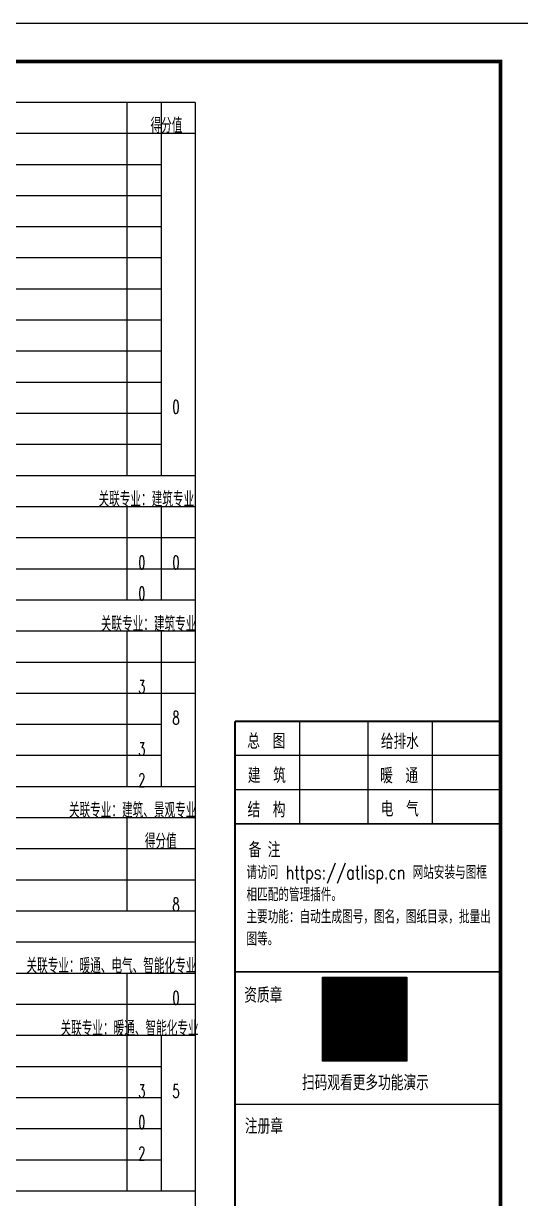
# Model space of a CAD drawing. Extents: x 239 to 336639, y 119 to 59519.
# Drawn here: x 154863 to 167964, y 28542 to 59519 of the extents above; entities that cross this region are included whole.
import ezdxf
from ezdxf.enums import TextEntityAlignment as Align

# ---------------------------------------------------------------- set-up
doc = ezdxf.new("R2010")
doc.units = 0
doc.header["$LTSCALE"] = 1000
doc.header["$MEASUREMENT"] = 0
for name, color, linetype in [('A-ANNO-TEXT', 7, 'Continuous'), ('TK', 4, 'Continuous'), ('石家庄审图', 6, 'Continuous'), ('辅助线', 8, 'Continuous')]:
    doc.layers.add(name, color=color, linetype=linetype)
doc.layers.add('noprint', color=7, linetype='Continuous', plot=False)
doc.styles.add('_THVAC_SERIAL', font='SIMPLEX', dxfattribs={"width": 0.8, "height": 3.5, "bigfont": 'HZTXT'})
doc.styles.add('HZTXT', font='TXT.SHX', dxfattribs={"width": 0.7, "height": 350, "bigfont": 'hztxt.shx'})
doc.styles.add('HZTXT1', font='romans.shx', dxfattribs={"width": 0.7, "bigfont": 'GBHZFS.SHX'})
doc.styles.add('黑体', font='simhei.ttf', dxfattribs={"height": 280})

# ---------------------------------------------------------------- blocks, each defined once
blk = doc.blocks.new('qr-212579481520', base_point=(62048, 19224))
at = {"color": 18, "true_color": 0x000000, "const_width": 100}
for points in [[(62048, 19174), (62148, 19174)], [(62048, 19074), (62148, 19074)], [(62148, 19174), (62248, 19174)], [(62248, 19174), (62348, 19174)], [(62348, 19174), (62448, 19174)], [(62448, 19174), (62548, 19174)], [(62548, 19174), (62648, 19174)], [(62648, 19174), (62748, 19174)], [(62648, 19074), (62748, 19074)], [(62848, 19074), (62948, 19074)], [(62948, 19174), (63048, 19174)], [(62948, 19074), (63048, 19074)], [(63048, 19174), (63148, 19174)], [(63248, 19074), (63348, 19074)], [(63348, 19174), (63448, 19174)], [(63448, 19174), (63548, 19174)], [(63448, 19074), (63548, 19074)], [(63548, 19174), (63648, 19174)], [(63648, 19174), (63748, 19174)], [(63748, 19174), (63848, 19174)], [(63748, 19074), (63848, 19074)], [(63848, 19174), (63948, 19174)], [(63948, 19174), (64048, 19174)], [(64048, 19074), (64148, 19074)], [(64148, 19174), (64248, 19174)], [(64148, 19074), (64248, 19074)], [(64248, 19174), (64348, 19174)], [(64348, 19174), (64448, 19174)], [(64348, 19074), (64448, 19074)], [(64548, 19174), (64648, 19174)], [(64548, 19074), (64648, 19074)], [(64648, 19174), (64748, 19174)], [(64848, 19074), (64948, 19074)], [(65048, 19174), (65148, 19174)], [(65048, 19074), (65148, 19074)], [(65148, 19174), (65248, 19174)], [(65248, 19174), (65348, 19174)], [(65348, 19174), (65448, 19174)], [(65448, 19174), (65548, 19174)], [(65548, 19174), (65648, 19174)], [(65648, 19174), (65748, 19174)], [(65648, 19074), (65748, 19074)], [(62048, 18974), (62148, 18974)], [(62048, 18874), (62148, 18874)], [(62048, 18774), (62148, 18774)], [(62048, 18674), (62148, 18674)], [(62048, 18574), (62148, 18574)], [(62148, 18574), (62248, 18574)], [(62248, 18974), (62348, 18974)], [(62248, 18874), (62348, 18874)], [(62248, 18774), (62348, 18774)], [(62248, 18574), (62348, 18574)], [(62348, 18974), (62448, 18974)], [(62348, 18874), (62448, 18874)], [(62348, 18774), (62448, 18774)], [(62348, 18574), (62448, 18574)], [(62448, 18974), (62548, 18974)], [(62448, 18874), (62548, 18874)], [(62448, 18774), (62548, 18774)], [(62448, 18574), (62548, 18574)], [(62548, 18574), (62648, 18574)], [(62648, 18974), (62748, 18974)], [(62648, 18874), (62748, 18874)], [(62648, 18774), (62748, 18774)], [(62648, 18674), (62748, 18674)], [(62648, 18574), (62748, 18574)], [(62848, 18974), (62948, 18974)], [(62848, 18874), (62948, 18874)], [(62848, 18774), (62948, 18774)], [(62848, 18674), (62948, 18674)], [(62848, 18574), (62948, 18574)], [(62948, 18674), (63048, 18674)], [(63048, 18974), (63148, 18974)], [(63048, 18574), (63148, 18574)], [(63148, 18974), (63248, 18974)], [(63148, 18874), (63248, 18874)], [(63148, 18674), (63248, 18674)], [(63248, 18974), (63348, 18974)], [(63248, 18674), (63348, 18674)], [(63248, 18574), (63348, 18574)], [(63348, 18974), (63448, 18974)], [(63348, 18874), (63448, 18874)], [(63448, 18874), (63548, 18874)], [(63448, 18674), (63548, 18674)], [(63448, 18574), (63548, 18574)], [(63548, 18974), (63648, 18974)], [(63548, 18874), (63648, 18874)], [(63548, 18774), (63648, 18774)], [(63648, 18774), (63748, 18774)], [(63648, 18574), (63748, 18574)], [(63748, 18874), (63848, 18874)], [(63748, 18674), (63848, 18674)], [(63848, 18974), (63948, 18974)], [(63848, 18874), (63948, 18874)], [(63848, 18674), (63948, 18674)], [(63848, 18574), (63948, 18574)], [(63948, 18974), (64048, 18974)], [(64048, 18874), (64148, 18874)], [(64048, 18774), (64148, 18774)], [(64048, 18574), (64148, 18574)], [(64148, 18974), (64248, 18974)], [(64248, 18974), (64348, 18974)], [(64248, 18874), (64348, 18874)], [(64248, 18774), (64348, 18774)], [(64248, 18674), (64348, 18674)], [(64248, 18574), (64348, 18574)], [(64348, 18874), (64448, 18874)], [(64448, 18674), (64548, 18674)], [(64448, 18574), (64548, 18574)], [(64548, 18974), (64648, 18974)], [(64548, 18774), (64648, 18774)], [(64648, 18974), (64748, 18974)], [(64648, 18774), (64748, 18774)], [(64648, 18574), (64748, 18574)], [(64748, 18974), (64848, 18974)], [(64748, 18874), (64848, 18874)], [(64848, 18974), (64948, 18974)], [(64848, 18774), (64948, 18774)], [(64848, 18674), (64948, 18674)], [(64848, 18574), (64948, 18574)], [(65048, 18974), (65148, 18974)], [(65048, 18874), (65148, 18874)], [(65048, 18774), (65148, 18774)], [(65048, 18674), (65148, 18674)], [(65048, 18574), (65148, 18574)], [(65148, 18574), (65248, 18574)], [(65248, 18974), (65348, 18974)], [(65248, 18874), (65348, 18874)], [(65248, 18774), (65348, 18774)], [(65248, 18574), (65348, 18574)], [(65348, 18974), (65448, 18974)], [(65348, 18874), (65448, 18874)], [(65348, 18774), (65448, 18774)], [(65348, 18574), (65448, 18574)], [(65448, 18974), (65548, 18974)], [(65448, 18874), (65548, 18874)], [(65448, 18774), (65548, 18774)], [(65448, 18574), (65548, 18574)], [(65548, 18574), (65648, 18574)], [(65648, 18974), (65748, 18974)], [(65648, 18874), (65748, 18874)], [(65648, 18774), (65748, 18774)], [(65648, 18674), (65748, 18674)], [(65648, 18574), (65748, 18574)], [(62048, 18274), (62148, 18274)], [(62148, 18274), (62248, 18274)], [(62148, 18074), (62248, 18074)], [(62248, 18374), (62348, 18374)], [(62248, 18274), (62348, 18274)], [(62248, 18174), (62348, 18174)], [(62348, 18274), (62448, 18274)], [(62348, 18074), (62448, 18074)], [(62548, 18374), (62648, 18374)], [(62548, 18274), (62648, 18274)], [(62548, 18174), (62648, 18174)], [(62548, 18074), (62648, 18074)], [(62648, 18374), (62748, 18374)], [(62648, 18174), (62748, 18174)], [(62748, 18374), (62848, 18374)], [(62748, 18274), (62848, 18274)], [(62748, 18074), (62848, 18074)], [(62848, 18374), (62948, 18374)], [(62848, 18174), (62948, 18174)], [(62848, 18074), (62948, 18074)], [(62948, 18074), (63048, 18074)], [(63048, 18174), (63148, 18174)], [(63148, 18474), (63248, 18474)], [(63148, 18174), (63248, 18174)], [(63248, 18174), (63348, 18174)], [(63348, 18174), (63448, 18174)], [(63448, 18374), (63548, 18374)], [(63448, 18074), (63548, 18074)], [(63548, 18474), (63648, 18474)], [(63548, 18274), (63648, 18274)], [(63648, 18474), (63748, 18474)], [(63648, 18274), (63748, 18274)], [(63748, 18374), (63848, 18374)], [(63748, 18274), (63848, 18274)], [(63748, 18174), (63848, 18174)], [(63748, 18074), (63848, 18074)], [(63848, 18474), (63948, 18474)], [(63848, 18074), (63948, 18074)], [(63948, 18474), (64048, 18474)], [(63948, 18374), (64048, 18374)], [(63948, 18274), (64048, 18274)], [(63948, 18074), (64048, 18074)], [(64048, 18374), (64148, 18374)], [(64048, 18274), (64148, 18274)], [(64048, 18074), (64148, 18074)], [(64148, 18474), (64248, 18474)], [(64148, 18374), (64248, 18374)], [(64148, 18274), (64248, 18274)], [(64148, 18174), (64248, 18174)], [(64148, 18074), (64248, 18074)], [(64248, 18474), (64348, 18474)], [(64248, 18374), (64348, 18374)], [(64248, 18074), (64348, 18074)], [(64348, 18174), (64448, 18174)], [(64348, 18074), (64448, 18074)], [(64448, 18474), (64548, 18474)], [(64448, 18374), (64548, 18374)], [(64448, 18274), (64548, 18274)], [(64448, 18174), (64548, 18174)], [(64448, 18074), (64548, 18074)], [(64548, 18374), (64648, 18374)], [(64548, 18274), (64648, 18274)], [(64648, 18474), (64748, 18474)], [(64648, 18374), (64748, 18374)], [(64648, 18274), (64748, 18274)], [(64648, 18074), (64748, 18074)], [(64748, 18474), (64848, 18474)], [(64748, 18074), (64848, 18074)], [(64848, 18474), (64948, 18474)], [(64848, 18374), (64948, 18374)], [(64848, 18274), (64948, 18274)], [(64848, 18174), (64948, 18174)], [(64848, 18074), (64948, 18074)], [(64948, 18374), (65048, 18374)], [(64948, 18274), (65048, 18274)], [(64948, 18174), (65048, 18174)], [(65048, 18174), (65148, 18174)], [(65148, 18374), (65248, 18374)], [(65248, 18374), (65348, 18374)], [(65248, 18174), (65348, 18174)], [(65348, 18374), (65448, 18374)], [(65348, 18274), (65448, 18274)], [(65348, 18174), (65448, 18174)], [(65348, 18074), (65448, 18074)], [(65448, 18374), (65548, 18374)], [(65548, 18374), (65648, 18374)], [(65548, 18174), (65648, 18174)], [(65548, 18074), (65648, 18074)], [(65648, 18274), (65748, 18274)], [(65648, 18174), (65748, 18174)], [(62048, 17574), (62148, 17574)], [(62148, 17974), (62248, 17974)], [(62148, 17874), (62248, 17874)], [(62148, 17574), (62248, 17574)], [(62248, 17874), (62348, 17874)], [(62248, 17674), (62348, 17674)], [(62248, 17574), (62348, 17574)], [(62348, 17974), (62448, 17974)], [(62348, 17774), (62448, 17774)], [(62348, 17674), (62448, 17674)], [(62448, 17974), (62548, 17974)], [(62448, 17774), (62548, 17774)], [(62448, 17674), (62548, 17674)], [(62548, 17874), (62648, 17874)], [(62648, 17974), (62748, 17974)], [(62648, 17774), (62748, 17774)], [(62648, 17574), (62748, 17574)], [(62748, 17774), (62848, 17774)], [(62748, 17574), (62848, 17574)], [(62848, 17774), (62948, 17774)], [(62848, 17674), (62948, 17674)], [(62948, 17974), (63048, 17974)], [(62948, 17874), (63048, 17874)], [(62948, 17774), (63048, 17774)], [(62948, 17674), (63048, 17674)], [(62948, 17574), (63048, 17574)], [(63048, 17974), (63148, 17974)], [(63048, 17574), (63148, 17574)], [(63248, 17874), (63348, 17874)], [(63248, 17774), (63348, 17774)], [(63248, 17674), (63348, 17674)], [(63348, 17574), (63448, 17574)], [(63448, 17974), (63548, 17974)], [(63448, 17774), (63548, 17774)], [(63448, 17574), (63548, 17574)], [(63548, 17774), (63648, 17774)], [(63648, 17874), (63748, 17874)], [(63648, 17674), (63748, 17674)], [(63748, 17574), (63848, 17574)], [(63848, 17974), (63948, 17974)], [(63848, 17574), (63948, 17574)], [(63948, 17974), (64048, 17974)], [(63948, 17874), (64048, 17874)], [(64048, 17974), (64148, 17974)], [(64048, 17674), (64148, 17674)], [(64148, 17774), (64248, 17774)], [(64148, 17674), (64248, 17674)], [(64248, 17974), (64348, 17974)], [(64248, 17874), (64348, 17874)], [(64248, 17674), (64348, 17674)], [(64348, 17974), (64448, 17974)], [(64348, 17874), (64448, 17874)], [(64348, 17674), (64448, 17674)], [(64348, 17574), (64448, 17574)], [(64448, 17974), (64548, 17974)], [(64448, 17874), (64548, 17874)], [(64448, 17774), (64548, 17774)], [(64448, 17574), (64548, 17574)], [(64648, 17874), (64748, 17874)], [(64648, 17774), (64748, 17774)], [(64748, 17874), (64848, 17874)], [(64748, 17774), (64848, 17774)], [(64848, 17974), (64948, 17974)], [(64848, 17874), (64948, 17874)], [(64848, 17674), (64948, 17674)], [(64848, 17574), (64948, 17574)], [(64948, 17874), (65048, 17874)], [(64948, 17774), (65048, 17774)], [(65048, 17974), (65148, 17974)], [(65048, 17874), (65148, 17874)], [(65048, 17774), (65148, 17774)], [(65048, 17674), (65148, 17674)], [(65048, 17574), (65148, 17574)], [(65148, 17974), (65248, 17974)], [(65148, 17874), (65248, 17874)], [(65148, 17674), (65248, 17674)], [(65148, 17574), (65248, 17574)], [(65248, 17674), (65348, 17674)], [(65348, 17974), (65448, 17974)], [(65348, 17774), (65448, 17774)], [(65348, 17674), (65448, 17674)], [(65448, 17874), (65548, 17874)], [(65448, 17774), (65548, 17774)], [(65548, 17974), (65648, 17974)], [(65548, 17674), (65648, 17674)], [(65548, 17574), (65648, 17574)], [(65648, 17874), (65748, 17874)], [(65648, 17774), (65748, 17774)], [(65648, 17574), (65748, 17574)], [(62048, 17474), (62148, 17474)], [(62048, 17274), (62148, 17274)], [(62048, 17174), (62148, 17174)], [(62148, 17374), (62248, 17374)], [(62148, 17274), (62248, 17274)], [(62148, 17074), (62248, 17074)], [(62248, 17174), (62348, 17174)], [(62348, 17474), (62448, 17474)], [(62348, 17174), (62448, 17174)], [(62348, 17074), (62448, 17074)], [(62448, 17274), (62548, 17274)], [(62548, 17474), (62648, 17474)], [(62548, 17074), (62648, 17074)], [(62648, 17374), (62748, 17374)], [(62648, 17174), (62748, 17174)], [(62748, 17474), (62848, 17474)], [(62848, 17474), (62948, 17474)], [(62848, 17174), (62948, 17174)], [(62948, 17374), (63048, 17374)], [(62948, 17274), (63048, 17274)], [(62948, 17174), (63048, 17174)], [(63048, 17474), (63148, 17474)], [(63048, 17274), (63148, 17274)], [(63048, 17074), (63148, 17074)], [(63148, 17474), (63248, 17474)], [(63148, 17374), (63248, 17374)], [(63148, 17174), (63248, 17174)], [(63248, 17474), (63348, 17474)], [(63248, 17174), (63348, 17174)], [(63248, 17074), (63348, 17074)], [(63348, 17274), (63448, 17274)], [(63348, 17174), (63448, 17174)], [(63448, 17474), (63548, 17474)], [(63448, 17174), (63548, 17174)], [(63448, 17074), (63548, 17074)], [(63548, 17474), (63648, 17474)], [(63548, 17374), (63648, 17374)], [(63548, 17274), (63648, 17274)], [(63548, 17174), (63648, 17174)], [(63548, 17074), (63648, 17074)], [(63648, 17374), (63748, 17374)], [(63648, 17174), (63748, 17174)], [(63648, 17074), (63748, 17074)], [(63748, 17374), (63848, 17374)], [(63848, 17274), (63948, 17274)], [(63848, 17174), (63948, 17174)], [(63848, 17074), (63948, 17074)], [(63948, 17374), (64048, 17374)], [(63948, 17274), (64048, 17274)], [(63948, 17174), (64048, 17174)], [(64048, 17474), (64148, 17474)], [(64048, 17374), (64148, 17374)], [(64048, 17274), (64148, 17274)], [(64048, 17074), (64148, 17074)], [(64148, 17374), (64248, 17374)], [(64148, 17274), (64248, 17274)], [(64248, 17374), (64348, 17374)], [(64348, 17374), (64448, 17374)], [(64348, 17274), (64448, 17274)], [(64348, 17174), (64448, 17174)], [(64448, 17474), (64548, 17474)], [(64448, 17074), (64548, 17074)], [(64548, 17374), (64648, 17374)], [(64548, 17174), (64648, 17174)], [(64548, 17074), (64648, 17074)], [(64648, 17274), (64748, 17274)], [(64648, 17174), (64748, 17174)], [(64748, 17474), (64848, 17474)], [(64748, 17374), (64848, 17374)], [(64748, 17074), (64848, 17074)], [(64848, 17474), (64948, 17474)], [(64848, 17374), (64948, 17374)], [(64848, 17274), (64948, 17274)], [(64848, 17174), (64948, 17174)], [(64948, 17274), (65048, 17274)], [(64948, 17174), (65048, 17174)], [(65048, 17474), (65148, 17474)], [(65048, 17174), (65148, 17174)], [(65048, 17074), (65148, 17074)], [(65148, 17474), (65248, 17474)], [(65148, 17374), (65248, 17374)], [(65148, 17274), (65248, 17274)], [(65148, 17074), (65248, 17074)], [(65248, 17274), (65348, 17274)], [(65348, 17274), (65448, 17274)], [(65348, 17174), (65448, 17174)], [(65348, 17074), (65448, 17074)], [(65448, 17074), (65548, 17074)], [(65548, 17174), (65648, 17174)], [(65648, 17474), (65748, 17474)], [(65648, 17374), (65748, 17374)], [(65648, 17274), (65748, 17274)], [(65648, 17074), (65748, 17074)], [(62048, 16874), (62148, 16874)], [(62048, 16774), (62148, 16774)], [(62048, 16574), (62148, 16574)], [(62148, 16974), (62248, 16974)], [(62148, 16774), (62248, 16774)], [(62148, 16674), (62248, 16674)], [(62148, 16574), (62248, 16574)], [(62248, 16674), (62348, 16674)], [(62248, 16474), (62348, 16474)], [(62348, 16974), (62448, 16974)], [(62348, 16874), (62448, 16874)], [(62348, 16674), (62448, 16674)], [(62348, 16574), (62448, 16574)], [(62348, 16474), (62448, 16474)], [(62448, 16974), (62548, 16974)], [(62448, 16874), (62548, 16874)], [(62448, 16774), (62548, 16774)], [(62448, 16474), (62548, 16474)], [(62548, 16874), (62648, 16874)], [(62548, 16674), (62648, 16674)], [(62548, 16474), (62648, 16474)], [(62648, 16974), (62748, 16974)], [(62648, 16774), (62748, 16774)], [(62648, 16574), (62748, 16574)], [(62748, 16674), (62848, 16674)], [(62748, 16574), (62848, 16574)], [(62748, 16474), (62848, 16474)], [(62848, 16974), (62948, 16974)], [(62848, 16874), (62948, 16874)], [(62848, 16774), (62948, 16774)], [(62848, 16674), (62948, 16674)], [(62948, 16574), (63048, 16574)], [(62948, 16474), (63048, 16474)], [(63048, 16774), (63148, 16774)], [(63048, 16674), (63148, 16674)], [(63048, 16574), (63148, 16574)], [(63148, 16974), (63248, 16974)], [(63148, 16774), (63248, 16774)], [(63148, 16674), (63248, 16674)], [(63148, 16574), (63248, 16574)], [(63148, 16474), (63248, 16474)], [(63248, 16574), (63348, 16574)], [(63248, 16474), (63348, 16474)], [(63348, 16874), (63448, 16874)], [(63348, 16774), (63448, 16774)], [(63348, 16674), (63448, 16674)], [(63348, 16574), (63448, 16574)], [(63448, 16874), (63548, 16874)], [(63448, 16774), (63548, 16774)], [(63448, 16674), (63548, 16674)], [(63448, 16574), (63548, 16574)], [(63448, 16474), (63548, 16474)], [(63548, 16974), (63648, 16974)], [(63548, 16874), (63648, 16874)], [(63548, 16774), (63648, 16774)], [(63548, 16574), (63648, 16574)], [(63548, 16474), (63648, 16474)], [(63648, 16974), (63748, 16974)], [(63648, 16874), (63748, 16874)], [(63648, 16674), (63748, 16674)], [(63748, 16874), (63848, 16874)], [(63748, 16674), (63848, 16674)], [(63848, 16874), (63948, 16874)], [(63948, 16874), (64048, 16874)], [(63948, 16574), (64048, 16574)], [(64048, 16974), (64148, 16974)], [(64048, 16774), (64148, 16774)], [(64048, 16474), (64148, 16474)], [(64148, 16974), (64248, 16974)], [(64148, 16874), (64248, 16874)], [(64148, 16674), (64248, 16674)], [(64148, 16574), (64248, 16574)], [(64148, 16474), (64248, 16474)], [(64248, 16974), (64348, 16974)], [(64248, 16674), (64348, 16674)], [(64248, 16574), (64348, 16574)], [(64348, 16874), (64448, 16874)], [(64348, 16774), (64448, 16774)], [(64348, 16474), (64448, 16474)], [(64448, 16974), (64548, 16974)], [(64448, 16874), (64548, 16874)], [(64448, 16774), (64548, 16774)], [(64448, 16674), (64548, 16674)], [(64448, 16574), (64548, 16574)], [(64448, 16474), (64548, 16474)], [(64548, 16874), (64648, 16874)], [(64548, 16774), (64648, 16774)], [(64648, 16574), (64748, 16574)], [(64648, 16474), (64748, 16474)], [(64748, 16974), (64848, 16974)], [(64748, 16874), (64848, 16874)], [(64748, 16574), (64848, 16574)], [(64848, 16974), (64948, 16974)], [(64948, 16574), (65048, 16574)], [(64948, 16474), (65048, 16474)], [(65048, 16874), (65148, 16874)], [(65048, 16574), (65148, 16574)], [(65048, 16474), (65148, 16474)], [(65148, 16974), (65248, 16974)], [(65148, 16874), (65248, 16874)], [(65148, 16774), (65248, 16774)], [(65148, 16674), (65248, 16674)], [(65148, 16574), (65248, 16574)], [(65148, 16474), (65248, 16474)], [(65248, 16974), (65348, 16974)], [(65248, 16774), (65348, 16774)], [(65248, 16674), (65348, 16674)], [(65248, 16474), (65348, 16474)], [(65348, 16974), (65448, 16974)], [(65348, 16874), (65448, 16874)], [(65348, 16774), (65448, 16774)], [(65348, 16574), (65448, 16574)], [(65448, 16574), (65548, 16574)], [(65548, 16974), (65648, 16974)], [(65548, 16874), (65648, 16874)], [(65548, 16774), (65648, 16774)], [(65648, 16874), (65748, 16874)], [(65648, 16774), (65748, 16774)], [(65648, 16674), (65748, 16674)], [(65648, 16574), (65748, 16574)], [(62048, 16374), (62148, 16374)], [(62048, 16174), (62148, 16174)], [(62048, 16074), (62148, 16074)], [(62048, 15974), (62148, 15974)], [(62148, 16374), (62248, 16374)], [(62148, 16174), (62248, 16174)], [(62248, 16374), (62348, 16374)], [(62248, 16174), (62348, 16174)], [(62248, 15974), (62348, 15974)], [(62348, 16174), (62448, 16174)], [(62348, 15974), (62448, 15974)], [(62448, 16374), (62548, 16374)], [(62448, 16174), (62548, 16174)], [(62448, 15974), (62548, 15974)], [(62548, 16374), (62648, 16374)], [(62548, 16174), (62648, 16174)], [(62648, 16374), (62748, 16374)], [(62648, 16174), (62748, 16174)], [(62648, 16074), (62748, 16074)], [(62648, 15974), (62748, 15974)], [(62748, 16374), (62848, 16374)], [(62848, 16274), (62948, 16274)], [(62848, 16174), (62948, 16174)], [(62848, 16074), (62948, 16074)], [(62948, 16074), (63048, 16074)], [(62948, 15974), (63048, 15974)], [(63048, 16374), (63148, 16374)], [(63048, 16174), (63148, 16174)], [(63048, 15974), (63148, 15974)], [(63148, 16374), (63248, 16374)], [(63148, 15974), (63248, 15974)], [(63248, 16274), (63348, 16274)], [(63248, 16174), (63348, 16174)], [(63248, 16074), (63348, 16074)], [(63248, 15974), (63348, 15974)], [(63348, 16174), (63448, 16174)], [(63348, 15974), (63448, 15974)], [(63448, 16374), (63548, 16374)], [(63448, 16074), (63548, 16074)], [(63548, 16374), (63648, 16374)], [(63548, 16174), (63648, 16174)], [(63548, 15974), (63648, 15974)], [(63648, 16374), (63748, 16374)], [(63648, 16174), (63748, 16174)], [(63648, 16074), (63748, 16074)], [(63748, 16174), (63848, 16174)], [(63748, 16074), (63848, 16074)], [(63848, 16174), (63948, 16174)], [(63848, 16074), (63948, 16074)], [(63848, 15974), (63948, 15974)], [(63948, 16074), (64048, 16074)], [(64048, 16374), (64148, 16374)], [(64048, 16174), (64148, 16174)], [(64048, 16074), (64148, 16074)], [(64148, 16274), (64248, 16274)], [(64148, 16174), (64248, 16174)], [(64148, 16074), (64248, 16074)], [(64148, 15974), (64248, 15974)], [(64348, 16074), (64448, 16074)], [(64448, 16274), (64548, 16274)], [(64448, 16174), (64548, 16174)], [(64548, 16274), (64648, 16274)], [(64548, 16174), (64648, 16174)], [(64648, 16274), (64748, 16274)], [(64648, 16174), (64748, 16174)], [(64648, 16074), (64748, 16074)], [(64748, 16374), (64848, 16374)], [(64748, 16174), (64848, 16174)], [(64748, 15974), (64848, 15974)], [(64848, 16374), (64948, 16374)], [(64848, 16274), (64948, 16274)], [(64848, 16174), (64948, 16174)], [(64848, 16074), (64948, 16074)], [(64848, 15974), (64948, 15974)], [(64948, 16374), (65048, 16374)], [(64948, 15974), (65048, 15974)], [(65048, 16374), (65148, 16374)], [(65048, 16174), (65148, 16174)], [(65048, 15974), (65148, 15974)], [(65148, 16374), (65248, 16374)], [(65148, 15974), (65248, 15974)], [(65248, 16374), (65348, 16374)], [(65248, 16274), (65348, 16274)], [(65248, 16174), (65348, 16174)], [(65248, 16074), (65348, 16074)], [(65248, 15974), (65348, 15974)], [(65348, 16374), (65448, 16374)], [(65348, 16274), (65448, 16274)], [(65348, 16174), (65448, 16174)], [(65348, 16074), (65448, 16074)], [(65448, 16374), (65548, 16374)], [(65448, 16174), (65548, 16174)], [(65548, 15974), (65648, 15974)], [(65648, 16274), (65748, 16274)], [(65648, 16174), (65748, 16174)], [(65648, 15974), (65748, 15974)], [(62048, 15874), (62148, 15874)], [(62048, 15774), (62148, 15774)], [(62048, 15674), (62148, 15674)], [(62048, 15574), (62148, 15574)], [(62148, 15574), (62248, 15574)], [(62248, 15874), (62348, 15874)], [(62248, 15774), (62348, 15774)], [(62248, 15574), (62348, 15574)], [(62348, 15874), (62448, 15874)], [(62348, 15774), (62448, 15774)], [(62348, 15574), (62448, 15574)], [(62448, 15874), (62548, 15874)], [(62448, 15774), (62548, 15774)], [(62448, 15574), (62548, 15574)], [(62548, 15574), (62648, 15574)], [(62648, 15874), (62748, 15874)], [(62648, 15774), (62748, 15774)], [(62648, 15674), (62748, 15674)], [(62648, 15574), (62748, 15574)], [(62848, 15774), (62948, 15774)], [(62948, 15874), (63048, 15874)], [(62948, 15774), (63048, 15774)], [(62948, 15574), (63048, 15574)], [(63048, 15874), (63148, 15874)], [(63148, 15774), (63248, 15774)], [(63148, 15674), (63248, 15674)], [(63248, 15674), (63348, 15674)], [(63248, 15574), (63348, 15574)], [(63348, 15774), (63448, 15774)], [(63348, 15574), (63448, 15574)], [(63448, 15874), (63548, 15874)], [(63448, 15574), (63548, 15574)], [(63548, 15774), (63648, 15774)], [(63548, 15674), (63648, 15674)], [(63648, 15774), (63748, 15774)], [(63648, 15674), (63748, 15674)], [(63648, 15574), (63748, 15574)], [(63748, 15774), (63848, 15774)], [(63848, 15774), (63948, 15774)], [(63848, 15574), (63948, 15574)], [(64048, 15774), (64148, 15774)], [(64148, 15874), (64248, 15874)], [(64248, 15674), (64348, 15674)], [(64248, 15574), (64348, 15574)], [(64348, 15774), (64448, 15774)], [(64348, 15574), (64448, 15574)], [(64448, 15574), (64548, 15574)], [(64548, 15874), (64648, 15874)], [(64548, 15774), (64648, 15774)], [(64548, 15674), (64648, 15674)], [(64648, 15674), (64748, 15674)], [(64748, 15774), (64848, 15774)], [(64848, 15774), (64948, 15774)], [(64848, 15674), (64948, 15674)], [(64848, 15574), (64948, 15574)], [(65048, 15674), (65148, 15674)], [(65048, 15574), (65148, 15574)], [(65148, 15674), (65248, 15674)], [(65148, 15574), (65248, 15574)], [(65248, 15874), (65348, 15874)], [(65248, 15774), (65348, 15774)], [(65248, 15674), (65348, 15674)], [(65248, 15574), (65348, 15574)], [(65348, 15874), (65448, 15874)], [(65348, 15574), (65448, 15574)], [(65448, 15774), (65548, 15774)], [(65548, 15874), (65648, 15874)], [(65548, 15774), (65648, 15774)], [(65648, 15774), (65748, 15774)], [(65648, 15574), (65748, 15574)]]:
    blk.add_lwpolyline(points, dxfattribs=at)
blk.add_lwpolyline([(62048, 19224), (65748, 19224), (65748, 15524), (62048, 15524)], close=True)
at = {"color": 7, "true_color": 0xffffff, "const_width": 100}
for points in [[(62148, 19074), (62248, 19074)], [(62248, 19074), (62348, 19074)], [(62348, 19074), (62448, 19074)], [(62448, 19074), (62548, 19074)], [(62548, 19074), (62648, 19074)], [(62748, 19174), (62848, 19174)], [(62748, 19074), (62848, 19074)], [(62848, 19174), (62948, 19174)], [(63048, 19074), (63148, 19074)], [(63148, 19174), (63248, 19174)], [(63148, 19074), (63248, 19074)], [(63248, 19174), (63348, 19174)], [(63348, 19074), (63448, 19074)], [(63548, 19074), (63648, 19074)], [(63648, 19074), (63748, 19074)], [(63848, 19074), (63948, 19074)], [(63948, 19074), (64048, 19074)], [(64048, 19174), (64148, 19174)], [(64248, 19074), (64348, 19074)], [(64448, 19174), (64548, 19174)], [(64448, 19074), (64548, 19074)], [(64648, 19074), (64748, 19074)], [(64748, 19174), (64848, 19174)], [(64748, 19074), (64848, 19074)], [(64848, 19174), (64948, 19174)], [(64948, 19174), (65048, 19174)], [(64948, 19074), (65048, 19074)], [(65148, 19074), (65248, 19074)], [(65248, 19074), (65348, 19074)], [(65348, 19074), (65448, 19074)], [(65448, 19074), (65548, 19074)], [(65548, 19074), (65648, 19074)], [(62148, 18974), (62248, 18974)], [(62148, 18874), (62248, 18874)], [(62148, 18774), (62248, 18774)], [(62148, 18674), (62248, 18674)], [(62248, 18674), (62348, 18674)], [(62348, 18674), (62448, 18674)], [(62448, 18674), (62548, 18674)], [(62548, 18974), (62648, 18974)], [(62548, 18874), (62648, 18874)], [(62548, 18774), (62648, 18774)], [(62548, 18674), (62648, 18674)], [(62748, 18974), (62848, 18974)], [(62748, 18874), (62848, 18874)], [(62748, 18774), (62848, 18774)], [(62748, 18674), (62848, 18674)], [(62748, 18574), (62848, 18574)], [(62948, 18974), (63048, 18974)], [(62948, 18874), (63048, 18874)], [(62948, 18774), (63048, 18774)], [(62948, 18574), (63048, 18574)], [(63048, 18874), (63148, 18874)], [(63048, 18774), (63148, 18774)], [(63048, 18674), (63148, 18674)], [(63148, 18774), (63248, 18774)], [(63148, 18574), (63248, 18574)], [(63248, 18874), (63348, 18874)], [(63248, 18774), (63348, 18774)], [(63348, 18774), (63448, 18774)], [(63348, 18674), (63448, 18674)], [(63348, 18574), (63448, 18574)], [(63448, 18974), (63548, 18974)], [(63448, 18774), (63548, 18774)], [(63548, 18674), (63648, 18674)], [(63548, 18574), (63648, 18574)], [(63648, 18974), (63748, 18974)], [(63648, 18874), (63748, 18874)], [(63648, 18674), (63748, 18674)], [(63748, 18974), (63848, 18974)], [(63748, 18774), (63848, 18774)], [(63748, 18574), (63848, 18574)], [(63848, 18774), (63948, 18774)], [(63948, 18874), (64048, 18874)], [(63948, 18774), (64048, 18774)], [(63948, 18674), (64048, 18674)], [(63948, 18574), (64048, 18574)], [(64048, 18974), (64148, 18974)], [(64048, 18674), (64148, 18674)], [(64148, 18874), (64248, 18874)], [(64148, 18774), (64248, 18774)], [(64148, 18674), (64248, 18674)], [(64148, 18574), (64248, 18574)], [(64348, 18974), (64448, 18974)], [(64348, 18774), (64448, 18774)], [(64348, 18674), (64448, 18674)], [(64348, 18574), (64448, 18574)], [(64448, 18974), (64548, 18974)], [(64448, 18874), (64548, 18874)], [(64448, 18774), (64548, 18774)], [(64548, 18874), (64648, 18874)], [(64548, 18674), (64648, 18674)], [(64548, 18574), (64648, 18574)], [(64648, 18874), (64748, 18874)], [(64648, 18674), (64748, 18674)], [(64748, 18774), (64848, 18774)], [(64748, 18674), (64848, 18674)], [(64748, 18574), (64848, 18574)], [(64848, 18874), (64948, 18874)], [(64948, 18974), (65048, 18974)], [(64948, 18874), (65048, 18874)], [(64948, 18774), (65048, 18774)], [(64948, 18674), (65048, 18674)], [(64948, 18574), (65048, 18574)], [(65148, 18974), (65248, 18974)], [(65148, 18874), (65248, 18874)], [(65148, 18774), (65248, 18774)], [(65148, 18674), (65248, 18674)], [(65248, 18674), (65348, 18674)], [(65348, 18674), (65448, 18674)], [(65448, 18674), (65548, 18674)], [(65548, 18974), (65648, 18974)], [(65548, 18874), (65648, 18874)], [(65548, 18774), (65648, 18774)], [(65548, 18674), (65648, 18674)], [(62048, 18474), (62148, 18474)], [(62048, 18374), (62148, 18374)], [(62048, 18174), (62148, 18174)], [(62048, 18074), (62148, 18074)], [(62148, 18474), (62248, 18474)], [(62148, 18374), (62248, 18374)], [(62148, 18174), (62248, 18174)], [(62248, 18474), (62348, 18474)], [(62248, 18074), (62348, 18074)], [(62348, 18474), (62448, 18474)], [(62348, 18374), (62448, 18374)], [(62348, 18174), (62448, 18174)], [(62448, 18474), (62548, 18474)], [(62448, 18374), (62548, 18374)], [(62448, 18274), (62548, 18274)], [(62448, 18174), (62548, 18174)], [(62448, 18074), (62548, 18074)], [(62548, 18474), (62648, 18474)], [(62648, 18474), (62748, 18474)], [(62648, 18274), (62748, 18274)], [(62648, 18074), (62748, 18074)], [(62748, 18474), (62848, 18474)], [(62748, 18174), (62848, 18174)], [(62848, 18474), (62948, 18474)], [(62848, 18274), (62948, 18274)], [(62948, 18474), (63048, 18474)], [(62948, 18374), (63048, 18374)], [(62948, 18274), (63048, 18274)], [(62948, 18174), (63048, 18174)], [(63048, 18474), (63148, 18474)], [(63048, 18374), (63148, 18374)], [(63048, 18274), (63148, 18274)], [(63048, 18074), (63148, 18074)], [(63148, 18374), (63248, 18374)], [(63148, 18274), (63248, 18274)], [(63148, 18074), (63248, 18074)], [(63248, 18474), (63348, 18474)], [(63248, 18374), (63348, 18374)], [(63248, 18274), (63348, 18274)], [(63248, 18074), (63348, 18074)], [(63348, 18474), (63448, 18474)], [(63348, 18374), (63448, 18374)], [(63348, 18274), (63448, 18274)], [(63348, 18074), (63448, 18074)], [(63448, 18474), (63548, 18474)], [(63448, 18274), (63548, 18274)], [(63448, 18174), (63548, 18174)], [(63548, 18374), (63648, 18374)], [(63548, 18174), (63648, 18174)], [(63548, 18074), (63648, 18074)], [(63648, 18374), (63748, 18374)], [(63648, 18174), (63748, 18174)], [(63648, 18074), (63748, 18074)], [(63748, 18474), (63848, 18474)], [(63848, 18374), (63948, 18374)], [(63848, 18274), (63948, 18274)], [(63848, 18174), (63948, 18174)], [(63948, 18174), (64048, 18174)], [(64048, 18474), (64148, 18474)], [(64048, 18174), (64148, 18174)], [(64248, 18274), (64348, 18274)], [(64248, 18174), (64348, 18174)], [(64348, 18474), (64448, 18474)], [(64348, 18374), (64448, 18374)], [(64348, 18274), (64448, 18274)], [(64548, 18474), (64648, 18474)], [(64548, 18174), (64648, 18174)], [(64548, 18074), (64648, 18074)], [(64648, 18174), (64748, 18174)], [(64748, 18374), (64848, 18374)], [(64748, 18274), (64848, 18274)], [(64748, 18174), (64848, 18174)], [(64948, 18474), (65048, 18474)], [(64948, 18074), (65048, 18074)], [(65048, 18474), (65148, 18474)], [(65048, 18374), (65148, 18374)], [(65048, 18274), (65148, 18274)], [(65048, 18074), (65148, 18074)], [(65148, 18474), (65248, 18474)], [(65148, 18274), (65248, 18274)], [(65148, 18174), (65248, 18174)], [(65148, 18074), (65248, 18074)], [(65248, 18474), (65348, 18474)], [(65248, 18274), (65348, 18274)], [(65248, 18074), (65348, 18074)], [(65348, 18474), (65448, 18474)], [(65448, 18474), (65548, 18474)], [(65448, 18274), (65548, 18274)], [(65448, 18174), (65548, 18174)], [(65448, 18074), (65548, 18074)], [(65548, 18474), (65648, 18474)], [(65548, 18274), (65648, 18274)], [(65648, 18474), (65748, 18474)], [(65648, 18374), (65748, 18374)], [(65648, 18074), (65748, 18074)], [(62048, 17974), (62148, 17974)], [(62048, 17874), (62148, 17874)], [(62048, 17774), (62148, 17774)], [(62048, 17674), (62148, 17674)], [(62148, 17774), (62248, 17774)], [(62148, 17674), (62248, 17674)], [(62248, 17974), (62348, 17974)], [(62248, 17774), (62348, 17774)], [(62348, 17874), (62448, 17874)], [(62348, 17574), (62448, 17574)], [(62448, 17874), (62548, 17874)], [(62448, 17574), (62548, 17574)], [(62548, 17974), (62648, 17974)], [(62548, 17774), (62648, 17774)], [(62548, 17674), (62648, 17674)], [(62548, 17574), (62648, 17574)], [(62648, 17874), (62748, 17874)], [(62648, 17674), (62748, 17674)], [(62748, 17974), (62848, 17974)], [(62748, 17874), (62848, 17874)], [(62748, 17674), (62848, 17674)], [(62848, 17974), (62948, 17974)], [(62848, 17874), (62948, 17874)], [(62848, 17574), (62948, 17574)], [(63048, 17874), (63148, 17874)], [(63048, 17774), (63148, 17774)], [(63048, 17674), (63148, 17674)], [(63148, 17974), (63248, 17974)], [(63148, 17874), (63248, 17874)], [(63148, 17774), (63248, 17774)], [(63148, 17674), (63248, 17674)], [(63148, 17574), (63248, 17574)], [(63248, 17974), (63348, 17974)], [(63248, 17574), (63348, 17574)], [(63348, 17974), (63448, 17974)], [(63348, 17874), (63448, 17874)], [(63348, 17774), (63448, 17774)], [(63348, 17674), (63448, 17674)], [(63448, 17874), (63548, 17874)], [(63448, 17674), (63548, 17674)], [(63548, 17974), (63648, 17974)], [(63548, 17874), (63648, 17874)], [(63548, 17674), (63648, 17674)], [(63548, 17574), (63648, 17574)], [(63648, 17974), (63748, 17974)], [(63648, 17774), (63748, 17774)], [(63648, 17574), (63748, 17574)], [(63748, 17974), (63848, 17974)], [(63748, 17874), (63848, 17874)], [(63748, 17774), (63848, 17774)], [(63748, 17674), (63848, 17674)], [(63848, 17874), (63948, 17874)], [(63848, 17774), (63948, 17774)], [(63848, 17674), (63948, 17674)], [(63948, 17774), (64048, 17774)], [(63948, 17674), (64048, 17674)], [(63948, 17574), (64048, 17574)], [(64048, 17874), (64148, 17874)], [(64048, 17774), (64148, 17774)], [(64048, 17574), (64148, 17574)], [(64148, 17974), (64248, 17974)], [(64148, 17874), (64248, 17874)], [(64148, 17574), (64248, 17574)], [(64248, 17774), (64348, 17774)], [(64248, 17574), (64348, 17574)], [(64348, 17774), (64448, 17774)], [(64448, 17674), (64548, 17674)], [(64548, 17974), (64648, 17974)], [(64548, 17874), (64648, 17874)], [(64548, 17774), (64648, 17774)], [(64548, 17674), (64648, 17674)], [(64548, 17574), (64648, 17574)], [(64648, 17974), (64748, 17974)], [(64648, 17674), (64748, 17674)], [(64648, 17574), (64748, 17574)], [(64748, 17974), (64848, 17974)], [(64748, 17674), (64848, 17674)], [(64748, 17574), (64848, 17574)], [(64848, 17774), (64948, 17774)], [(64948, 17974), (65048, 17974)], [(64948, 17674), (65048, 17674)], [(64948, 17574), (65048, 17574)], [(65148, 17774), (65248, 17774)], [(65248, 17974), (65348, 17974)], [(65248, 17874), (65348, 17874)], [(65248, 17774), (65348, 17774)], [(65248, 17574), (65348, 17574)], [(65348, 17874), (65448, 17874)], [(65348, 17574), (65448, 17574)], [(65448, 17974), (65548, 17974)], [(65448, 17674), (65548, 17674)], [(65448, 17574), (65548, 17574)], [(65548, 17874), (65648, 17874)], [(65548, 17774), (65648, 17774)], [(65648, 17974), (65748, 17974)], [(65648, 17674), (65748, 17674)], [(62048, 17374), (62148, 17374)], [(62048, 17074), (62148, 17074)], [(62148, 17474), (62248, 17474)], [(62148, 17174), (62248, 17174)], [(62248, 17474), (62348, 17474)], [(62248, 17374), (62348, 17374)], [(62248, 17274), (62348, 17274)], [(62248, 17074), (62348, 17074)], [(62348, 17374), (62448, 17374)], [(62348, 17274), (62448, 17274)], [(62448, 17474), (62548, 17474)], [(62448, 17374), (62548, 17374)], [(62448, 17174), (62548, 17174)], [(62448, 17074), (62548, 17074)], [(62548, 17374), (62648, 17374)], [(62548, 17274), (62648, 17274)], [(62548, 17174), (62648, 17174)], [(62648, 17474), (62748, 17474)], [(62648, 17274), (62748, 17274)], [(62648, 17074), (62748, 17074)], [(62748, 17374), (62848, 17374)], [(62748, 17274), (62848, 17274)], [(62748, 17174), (62848, 17174)], [(62748, 17074), (62848, 17074)], [(62848, 17374), (62948, 17374)], [(62848, 17274), (62948, 17274)], [(62848, 17074), (62948, 17074)], [(62948, 17474), (63048, 17474)], [(62948, 17074), (63048, 17074)], [(63048, 17374), (63148, 17374)], [(63048, 17174), (63148, 17174)], [(63148, 17274), (63248, 17274)], [(63148, 17074), (63248, 17074)], [(63248, 17374), (63348, 17374)], [(63248, 17274), (63348, 17274)], [(63348, 17474), (63448, 17474)], [(63348, 17374), (63448, 17374)], [(63348, 17074), (63448, 17074)], [(63448, 17374), (63548, 17374)], [(63448, 17274), (63548, 17274)], [(63648, 17474), (63748, 17474)], [(63648, 17274), (63748, 17274)], [(63748, 17474), (63848, 17474)], [(63748, 17274), (63848, 17274)], [(63748, 17174), (63848, 17174)], [(63748, 17074), (63848, 17074)], [(63848, 17474), (63948, 17474)], [(63848, 17374), (63948, 17374)], [(63948, 17474), (64048, 17474)], [(63948, 17074), (64048, 17074)], [(64048, 17174), (64148, 17174)], [(64148, 17474), (64248, 17474)], [(64148, 17174), (64248, 17174)], [(64148, 17074), (64248, 17074)], [(64248, 17474), (64348, 17474)], [(64248, 17274), (64348, 17274)], [(64248, 17174), (64348, 17174)], [(64248, 17074), (64348, 17074)], [(64348, 17474), (64448, 17474)], [(64348, 17074), (64448, 17074)], [(64448, 17374), (64548, 17374)], [(64448, 17274), (64548, 17274)], [(64448, 17174), (64548, 17174)], [(64548, 17474), (64648, 17474)], [(64548, 17274), (64648, 17274)], [(64648, 17474), (64748, 17474)], [(64648, 17374), (64748, 17374)], [(64648, 17074), (64748, 17074)], [(64748, 17274), (64848, 17274)], [(64748, 17174), (64848, 17174)], [(64848, 17074), (64948, 17074)], [(64948, 17474), (65048, 17474)], [(64948, 17374), (65048, 17374)], [(64948, 17074), (65048, 17074)], [(65048, 17374), (65148, 17374)], [(65048, 17274), (65148, 17274)], [(65148, 17174), (65248, 17174)], [(65248, 17474), (65348, 17474)], [(65248, 17374), (65348, 17374)], [(65248, 17174), (65348, 17174)], [(65248, 17074), (65348, 17074)], [(65348, 17474), (65448, 17474)], [(65348, 17374), (65448, 17374)], [(65448, 17474), (65548, 17474)], [(65448, 17374), (65548, 17374)], [(65448, 17274), (65548, 17274)], [(65448, 17174), (65548, 17174)], [(65548, 17474), (65648, 17474)], [(65548, 17374), (65648, 17374)], [(65548, 17274), (65648, 17274)], [(65548, 17074), (65648, 17074)], [(65648, 17174), (65748, 17174)], [(62048, 16974), (62148, 16974)], [(62048, 16674), (62148, 16674)], [(62048, 16474), (62148, 16474)], [(62148, 16874), (62248, 16874)], [(62148, 16474), (62248, 16474)], [(62248, 16974), (62348, 16974)], [(62248, 16874), (62348, 16874)], [(62248, 16774), (62348, 16774)], [(62248, 16574), (62348, 16574)], [(62348, 16774), (62448, 16774)], [(62448, 16674), (62548, 16674)], [(62448, 16574), (62548, 16574)], [(62548, 16974), (62648, 16974)], [(62548, 16774), (62648, 16774)], [(62548, 16574), (62648, 16574)], [(62648, 16874), (62748, 16874)], [(62648, 16674), (62748, 16674)], [(62648, 16474), (62748, 16474)], [(62748, 16974), (62848, 16974)], [(62748, 16874), (62848, 16874)], [(62748, 16774), (62848, 16774)], [(62848, 16574), (62948, 16574)], [(62848, 16474), (62948, 16474)], [(62948, 16974), (63048, 16974)], [(62948, 16874), (63048, 16874)], [(62948, 16774), (63048, 16774)], [(62948, 16674), (63048, 16674)], [(63048, 16974), (63148, 16974)], [(63048, 16874), (63148, 16874)], [(63048, 16474), (63148, 16474)], [(63148, 16874), (63248, 16874)], [(63248, 16974), (63348, 16974)], [(63248, 16874), (63348, 16874)], [(63248, 16774), (63348, 16774)], [(63248, 16674), (63348, 16674)], [(63348, 16974), (63448, 16974)], [(63348, 16474), (63448, 16474)], [(63448, 16974), (63548, 16974)], [(63548, 16674), (63648, 16674)], [(63648, 16774), (63748, 16774)], [(63648, 16574), (63748, 16574)], [(63648, 16474), (63748, 16474)], [(63748, 16974), (63848, 16974)], [(63748, 16774), (63848, 16774)], [(63748, 16574), (63848, 16574)], [(63748, 16474), (63848, 16474)], [(63848, 16974), (63948, 16974)], [(63848, 16774), (63948, 16774)], [(63848, 16674), (63948, 16674)], [(63848, 16574), (63948, 16574)], [(63848, 16474), (63948, 16474)], [(63948, 16974), (64048, 16974)], [(63948, 16774), (64048, 16774)], [(63948, 16674), (64048, 16674)], [(63948, 16474), (64048, 16474)], [(64048, 16874), (64148, 16874)], [(64048, 16674), (64148, 16674)], [(64048, 16574), (64148, 16574)], [(64148, 16774), (64248, 16774)], [(64248, 16874), (64348, 16874)], [(64248, 16774), (64348, 16774)], [(64248, 16474), (64348, 16474)], [(64348, 16974), (64448, 16974)], [(64348, 16674), (64448, 16674)], [(64348, 16574), (64448, 16574)], [(64548, 16974), (64648, 16974)], [(64548, 16674), (64648, 16674)], [(64548, 16574), (64648, 16574)], [(64548, 16474), (64648, 16474)], [(64648, 16974), (64748, 16974)], [(64648, 16874), (64748, 16874)], [(64648, 16774), (64748, 16774)], [(64648, 16674), (64748, 16674)], [(64748, 16774), (64848, 16774)], [(64748, 16674), (64848, 16674)], [(64748, 16474), (64848, 16474)], [(64848, 16874), (64948, 16874)], [(64848, 16774), (64948, 16774)], [(64848, 16674), (64948, 16674)], [(64848, 16574), (64948, 16574)], [(64848, 16474), (64948, 16474)], [(64948, 16974), (65048, 16974)], [(64948, 16874), (65048, 16874)], [(64948, 16774), (65048, 16774)], [(64948, 16674), (65048, 16674)], [(65048, 16974), (65148, 16974)], [(65048, 16774), (65148, 16774)], [(65048, 16674), (65148, 16674)], [(65248, 16874), (65348, 16874)], [(65248, 16574), (65348, 16574)], [(65348, 16674), (65448, 16674)], [(65348, 16474), (65448, 16474)], [(65448, 16974), (65548, 16974)], [(65448, 16874), (65548, 16874)], [(65448, 16774), (65548, 16774)], [(65448, 16674), (65548, 16674)], [(65448, 16474), (65548, 16474)], [(65548, 16674), (65648, 16674)], [(65548, 16574), (65648, 16574)], [(65548, 16474), (65648, 16474)], [(65648, 16974), (65748, 16974)], [(65648, 16474), (65748, 16474)], [(62048, 16274), (62148, 16274)], [(62148, 16274), (62248, 16274)], [(62148, 16074), (62248, 16074)], [(62148, 15974), (62248, 15974)], [(62248, 16274), (62348, 16274)], [(62248, 16074), (62348, 16074)], [(62348, 16374), (62448, 16374)], [(62348, 16274), (62448, 16274)], [(62348, 16074), (62448, 16074)], [(62448, 16274), (62548, 16274)], [(62448, 16074), (62548, 16074)], [(62548, 16274), (62648, 16274)], [(62548, 16074), (62648, 16074)], [(62548, 15974), (62648, 15974)], [(62648, 16274), (62748, 16274)], [(62748, 16274), (62848, 16274)], [(62748, 16174), (62848, 16174)], [(62748, 16074), (62848, 16074)], [(62748, 15974), (62848, 15974)], [(62848, 16374), (62948, 16374)], [(62848, 15974), (62948, 15974)], [(62948, 16374), (63048, 16374)], [(62948, 16274), (63048, 16274)], [(62948, 16174), (63048, 16174)], [(63048, 16274), (63148, 16274)], [(63048, 16074), (63148, 16074)], [(63148, 16274), (63248, 16274)], [(63148, 16174), (63248, 16174)], [(63148, 16074), (63248, 16074)], [(63248, 16374), (63348, 16374)], [(63348, 16374), (63448, 16374)], [(63348, 16274), (63448, 16274)], [(63348, 16074), (63448, 16074)], [(63448, 16274), (63548, 16274)], [(63448, 16174), (63548, 16174)], [(63448, 15974), (63548, 15974)], [(63548, 16274), (63648, 16274)], [(63548, 16074), (63648, 16074)], [(63648, 16274), (63748, 16274)], [(63648, 15974), (63748, 15974)], [(63748, 16374), (63848, 16374)], [(63748, 16274), (63848, 16274)], [(63748, 15974), (63848, 15974)], [(63848, 16374), (63948, 16374)], [(63848, 16274), (63948, 16274)], [(63948, 16374), (64048, 16374)], [(63948, 16274), (64048, 16274)], [(63948, 16174), (64048, 16174)], [(63948, 15974), (64048, 15974)], [(64048, 16274), (64148, 16274)], [(64048, 15974), (64148, 15974)], [(64148, 16374), (64248, 16374)], [(64248, 16374), (64348, 16374)], [(64248, 16274), (64348, 16274)], [(64248, 16174), (64348, 16174)], [(64248, 16074), (64348, 16074)], [(64248, 15974), (64348, 15974)], [(64348, 16374), (64448, 16374)], [(64348, 16274), (64448, 16274)], [(64348, 16174), (64448, 16174)], [(64348, 15974), (64448, 15974)], [(64448, 16374), (64548, 16374)], [(64448, 16074), (64548, 16074)], [(64448, 15974), (64548, 15974)], [(64548, 16374), (64648, 16374)], [(64548, 16074), (64648, 16074)], [(64548, 15974), (64648, 15974)], [(64648, 16374), (64748, 16374)], [(64648, 15974), (64748, 15974)], [(64748, 16274), (64848, 16274)], [(64748, 16074), (64848, 16074)], [(64948, 16274), (65048, 16274)], [(64948, 16174), (65048, 16174)], [(64948, 16074), (65048, 16074)], [(65048, 16274), (65148, 16274)], [(65048, 16074), (65148, 16074)], [(65148, 16274), (65248, 16274)], [(65148, 16174), (65248, 16174)], [(65148, 16074), (65248, 16074)], [(65348, 15974), (65448, 15974)], [(65448, 16274), (65548, 16274)], [(65448, 16074), (65548, 16074)], [(65448, 15974), (65548, 15974)], [(65548, 16374), (65648, 16374)], [(65548, 16274), (65648, 16274)], [(65548, 16174), (65648, 16174)], [(65548, 16074), (65648, 16074)], [(65648, 16374), (65748, 16374)], [(65648, 16074), (65748, 16074)], [(62148, 15874), (62248, 15874)], [(62148, 15774), (62248, 15774)], [(62148, 15674), (62248, 15674)], [(62248, 15674), (62348, 15674)], [(62348, 15674), (62448, 15674)], [(62448, 15674), (62548, 15674)], [(62548, 15874), (62648, 15874)], [(62548, 15774), (62648, 15774)], [(62548, 15674), (62648, 15674)], [(62748, 15874), (62848, 15874)], [(62748, 15774), (62848, 15774)], [(62748, 15674), (62848, 15674)], [(62748, 15574), (62848, 15574)], [(62848, 15874), (62948, 15874)], [(62848, 15674), (62948, 15674)], [(62848, 15574), (62948, 15574)], [(62948, 15674), (63048, 15674)], [(63048, 15774), (63148, 15774)], [(63048, 15674), (63148, 15674)], [(63048, 15574), (63148, 15574)], [(63148, 15874), (63248, 15874)], [(63148, 15574), (63248, 15574)], [(63248, 15874), (63348, 15874)], [(63248, 15774), (63348, 15774)], [(63348, 15874), (63448, 15874)], [(63348, 15674), (63448, 15674)], [(63448, 15774), (63548, 15774)], [(63448, 15674), (63548, 15674)], [(63548, 15874), (63648, 15874)], [(63548, 15574), (63648, 15574)], [(63648, 15874), (63748, 15874)], [(63748, 15874), (63848, 15874)], [(63748, 15674), (63848, 15674)], [(63748, 15574), (63848, 15574)], [(63848, 15874), (63948, 15874)], [(63848, 15674), (63948, 15674)], [(63948, 15874), (64048, 15874)], [(63948, 15774), (64048, 15774)], [(63948, 15674), (64048, 15674)], [(63948, 15574), (64048, 15574)], [(64048, 15874), (64148, 15874)], [(64048, 15674), (64148, 15674)], [(64048, 15574), (64148, 15574)], [(64148, 15774), (64248, 15774)], [(64148, 15674), (64248, 15674)], [(64148, 15574), (64248, 15574)], [(64248, 15874), (64348, 15874)], [(64248, 15774), (64348, 15774)], [(64348, 15874), (64448, 15874)], [(64348, 15674), (64448, 15674)], [(64448, 15874), (64548, 15874)], [(64448, 15774), (64548, 15774)], [(64448, 15674), (64548, 15674)], [(64548, 15574), (64648, 15574)], [(64648, 15874), (64748, 15874)], [(64648, 15774), (64748, 15774)], [(64648, 15574), (64748, 15574)], [(64748, 15874), (64848, 15874)], [(64748, 15674), (64848, 15674)], [(64748, 15574), (64848, 15574)], [(64848, 15874), (64948, 15874)], [(64948, 15874), (65048, 15874)], [(64948, 15774), (65048, 15774)], [(64948, 15674), (65048, 15674)], [(64948, 15574), (65048, 15574)], [(65048, 15874), (65148, 15874)], [(65048, 15774), (65148, 15774)], [(65148, 15874), (65248, 15874)], [(65148, 15774), (65248, 15774)], [(65348, 15774), (65448, 15774)], [(65348, 15674), (65448, 15674)], [(65448, 15874), (65548, 15874)], [(65448, 15674), (65548, 15674)], [(65448, 15574), (65548, 15574)], [(65548, 15674), (65648, 15674)], [(65548, 15574), (65648, 15574)], [(65648, 15874), (65748, 15874)], [(65648, 15674), (65748, 15674)]]:
    blk.add_lwpolyline(points, dxfattribs=at)
blk = doc.blocks.new('*U3')
at = {"color": 3}
blk.add_lwpolyline([(-84100, 0), (0, 0), (0, 59400), (-84100, 59400)], close=True, dxfattribs=at)
at = {"color": 3, "const_width": 100}
blk.add_lwpolyline([(-81600, 1000), (-1000, 1000), (-1000, 58400), (-81600, 58400)], close=True, dxfattribs=at)
at = {"layer": 'TK', "color": 2}
for p, q in [((-6300, 41000), (-6300, 38300)), ((-4500, 41000), (-4500, 38300)), ((-2800, 41000), (-2800, 38300)), ((-1000, 40100), (-8000, 40100)), ((-1000, 39200), (-8000, 39200)), ((-1000, 38300), (-8000, 38300)), ((-1000, 30900), (-8000, 30900))]:
    blk.add_line(p, q, dxfattribs=at)
at = {"layer": 'TK', "color": 2, "const_width": 50, "flags": 128}
for points in [[(-8000, 41000), (-8000, 1000)], [(-1000, 38300), (-8000, 38300)], [(-1000, 34400), (-8000, 34400)]]:
    blk.add_lwpolyline(points, dxfattribs=at)
at = {"layer": 'TK', "color": 3, "const_width": 50, "flags": 128}
blk.add_lwpolyline([(-1000, 41000), (-8000, 41000)], dxfattribs=at)
at = {"xscale": 0.6, "yscale": 0.6, "zscale": 0.6}
blk.add_blockref('qr-212579481520', (-5695, 34260), dxfattribs=at)
at = {"color": 1, "insert": (-7699, 37193), "char_height": 350, "attachment_point": 1, "style": '_THVAC_SERIAL'}
blk.add_mtext_dynamic_manual_height_columns('请访问 https://atlisp.cn 网站安装与图框相匹配的管理插件。\\P主要功能：自动生成图号，图名，图纸目录，批量出图等。', width=6464.45, gutter_width=17.5, heights=[2793], dxfattribs=at)
at = {"layer": 'noprint', "color": 6, "style": '黑体', "width": 0.75, "flags": 8}
blk.add_attdef('SETUP', text='', height=350, dxfattribs=at).set_placement((-8382, 321), align=Align.RIGHT)
at = {"layer": 'TK', "color": 2, "ltscale": 0.6, "style": '黑体', "width": 0.7}
for s, p in [('总  图', (-7678, 40318)), ('给排水', (-4155, 40309)), ('建  筑', (-7663, 39414)), ('暖  通', (-4175, 39407)), ('结  构', (-7671, 38507)), ('电  气', (-4159, 38529)), ('备 注', (-7641, 37453)), ('资质章', (-7756, 33620)), ('注册章', (-7739, 30167))]:
    blk.add_text(s, height=350, dxfattribs=at).set_placement(p)
at = {"layer": 'TK', "color": 1, "ltscale": 0.6, "style": '黑体', "width": 0.7}
blk.add_text('扫码观看更多功能演示', height=350, dxfattribs=at).set_placement((-6235, 31313))
at = {"layer": 'TK', "color": 4, "style": 'HZTXT1'}
for tag, height, width, p in [('项目负责1', 400, 0.6, (-4500, 19196)), ('项目负责2', 400, 0.6, (-4500, 18296)), ('专责', 400, 0.6, (-4500, 17396)), ('审定', 400, 0.6, (-4500, 16496)), ('审核', 400, 0.6, (-4500, 15596)), ('校对', 400, 0.6, (-4500, 14696)), ('设计', 400, 0.6, (-4500, 13796)), ('绘图', 400, 0.6, (-4500, 12896)), ('建设单位', 450, 0.6, (-4500, 11050)), ('工号', 400, 0.5, (-5501, 3507)), ('版次', 400, 0.7, (-2138, 3498)), ('阶段', 400, 0.7, (-2138, 2498)), ('比例', 400, 0.7, (-5491, 1513)), ('日期', 400, 0.7, (-2138, 1498))]:
    blk.add_attdef(tag, text='', height=height, dxfattribs=dict(at, width=width)).set_placement(p, align=Align.MIDDLE)
at = {"layer": 'TK', "color": 1, "lineweight": -3, "style": 'HZTXT1', "width": 0.6}
blk.add_attdef('工程名称', text='', height=450, dxfattribs=at).set_placement((-4500, 9050), align=Align.MIDDLE)
at = {"layer": 'TK', "color": 4, "lineweight": -3, "style": 'HZTXT1', "width": 0.6}
blk.add_attdef('子项名称', text='', height=450, dxfattribs=at).set_placement((-4500, 7050), align=Align.MIDDLE)
at = {"layer": 'TK', "color": 1, "lineweight": -3, "style": 'HZTXT1', "width": 0.6}
blk.add_attdef('图名', text='', height=400, dxfattribs=at).set_placement((-4558, 4958), align=Align.MIDDLE_CENTER)
at = {"layer": 'TK', "color": 1, "style": 'HZTXT1', "width": 0.7}
blk.add_attdef('图号', text='', height=400, dxfattribs=at).set_placement((-5491, 2513), align=Align.MIDDLE)

msp = doc.modelspace()

# ---------------------------------------------------------------- linework, layer by layer
at = {"layer": '辅助线'}
for p, q in [((159390, 57437, -16383618), (136490, 57437, -16383618)), ((159390, 56617, -68077833), (136490, 56617, -68077833)), ((158490, 55797, -68077833), (136490, 55797, -68077833)), ((158490, 54977, -68077833), (137690, 54977, -68077833)), ((158490, 54157, -68077833), (137690, 54157, -68077833)), ((158490, 53337, -68077833), (137690, 53337, -68077833)), ((158490, 52517, -68077833), (137690, 52517, -68077833)), ((158490, 51697, -68077833), (137690, 51697, -68077833)), ((158490, 50877, -68077833), (137690, 50877, -68077833)), ((158490, 50057, -68077833), (137690, 50057, -68077833)), ((158490, 49237, -68077833), (137690, 49237, -68077833)), ((158490, 48417, -68077833), (137690, 48417, -68077833)), ((159390, 47597, -68077833), (136490, 47597, -68077833)), ((159390, 46777, -68077833), (136490, 46777, -68077833)), ((159390, 45957, -59886024), (137690, 45957, -59886024)), ((159390, 45137, -59886024), (137690, 45137, -59886024)), ((159390, 44317, -59886024), (136490, 44317, -8191809)), ((159390, 43497, 0), (136490, 43497, 0)), ((159390, 43497), (136490, 43497, 0)), ((159390, 42677, 0), (136490, 42677, 0)), ((158490, 42677), (137690, 42677, 0)), ((159390, 41857, 0), (136490, 41857, 0)), ((158490, 41857, 0), (137690, 41857, 0)), ((158490, 41037, 0), (137690, 41037, 0)), ((158490, 40217, 0), (137690, 40217, 0)), ((159390, 39397, 0), (136490, 39397, 0)), ((159390, 38577, 0), (136490, 38577, 0)), ((159390, 37757, 0), (136490, 37757, 0)), ((159390, 36937, 0), (136490, 36937, 0)), ((159390, 36117), (136490, 36117, 0)), ((159390, 35297), (136490, 35297, 0)), ((159390, 34477), (136490, 34477, 0)), ((159390, 33657), (136490, 33657, 0)), ((159390, 32837), (136490, 32837, 0)), ((158490, 32017), (137690, 32017, 0)), ((158490, 31197), (137690, 31197, 0)), ((158490, 30377), (137690, 30377, 0)), ((158490, 29557), (137690, 29557, 0)), ((159390, 28737), (136490, 28737, 0))]:
    msp.add_line(p, q, dxfattribs=at)
for points, elevation in [([(157590, 57437), (157590, 47597)], -16383618), ([(158490, 57437), (158490, 47597)], -8191809), ([(157590, 46777), (157590, 44317)], -16383618), ([(158490, 46777), (158490, 44317)], -8191809), ([(157590, 43497), (157590, 41857)], -16383618), ([(157590, 43497), (157590, 39397)], 0), ([(158490, 43497), (158490, 41857)], -8191809), ([(158490, 43497), (158490, 39397)], 8191809), ([(157590, 38577), (157590, 36117)], 0), ([(157590, 34477), (157590, 28737)], 0), ([(158490, 32837), (158490, 28737)], 8191809)]:
    msp.add_lwpolyline(points, dxfattribs=dict(at, elevation=elevation))
at = {"layer": '辅助线', "color": 3, "elevation": 0}
msp.add_lwpolyline([(159390, 57437), (159390, 41857)], dxfattribs=at)
at = {"layer": '辅助线', "color": 3}
msp.add_lwpolyline([(159390, 43497), (159390, 6497)], dxfattribs=at)

# ---------------------------------------------------------------- block references
at = {"layer": '石家庄审图'}
msp.add_blockref('*U3', (168439, 119), dxfattribs=at)

# ---------------------------------------------------------------- texts
at = {"layer": 'A-ANNO-TEXT', "color": 3, "style": 'HZTXT'}
for s, height, width, p in [('得分值', 400, 0.7, (158213, 56627, -68077833)), ('得分值', 400, 0.7, (158062, 37757, 0)), ('0', 350, 0.6125, (158790, 33657, 0))]:
    msp.add_text(s, height=height, dxfattribs=dict(at, width=width)).set_placement(p)
at = {"layer": 'A-ANNO-TEXT', "style": 'HZTXT', "width": 0.6125}
for s, p in [('0', (158790, 49237, -59886024)), ('0', (157890, 45137, 1889104362)), ('3', (157890, 41857, 0)), ('3', (157890, 40217, 0)), ('2', (157890, 39397, 0)), ('0', (157890, 30377, -1936686626)), ('2', (157890, 29557, -1936686626))]:
    msp.add_text(s, height=350, dxfattribs=at).set_placement(p)
at = {"layer": 'A-ANNO-TEXT', "color": 4, "style": 'HZTXT', "width": 0.7}
for s, p in [('关联专业：建筑专业', (156842, 46777, 21160601)), ('关联专业：建筑专业', (156901, 43487, 0)), ('关联专业：建筑、景观专业', (156061, 38577, -11572792)), ('关联专业：暖通、电气、智能化专业', (154941, 34477, 1396000)), ('关联专业：暖通、智能化专业', (155839, 32827, 1396000))]:
    msp.add_text(s, height=400, dxfattribs=at).set_placement(p)
at = {"layer": 'A-ANNO-TEXT', "color": 1, "style": 'HZTXT', "width": 0.6125}
for s, p in [('0', (158790, 45137, 1889104362)), ('0', (157890, 44317, 1889104362)), ('8', (158790, 41037, -12968792)), ('8', (158790, 36117, 0)), ('3', (157890, 31197, -1936686626)), ('5', (158790, 31197, 0))]:
    msp.add_text(s, height=350, dxfattribs=at).set_placement(p)

doc.saveas('drawing.dxf')
